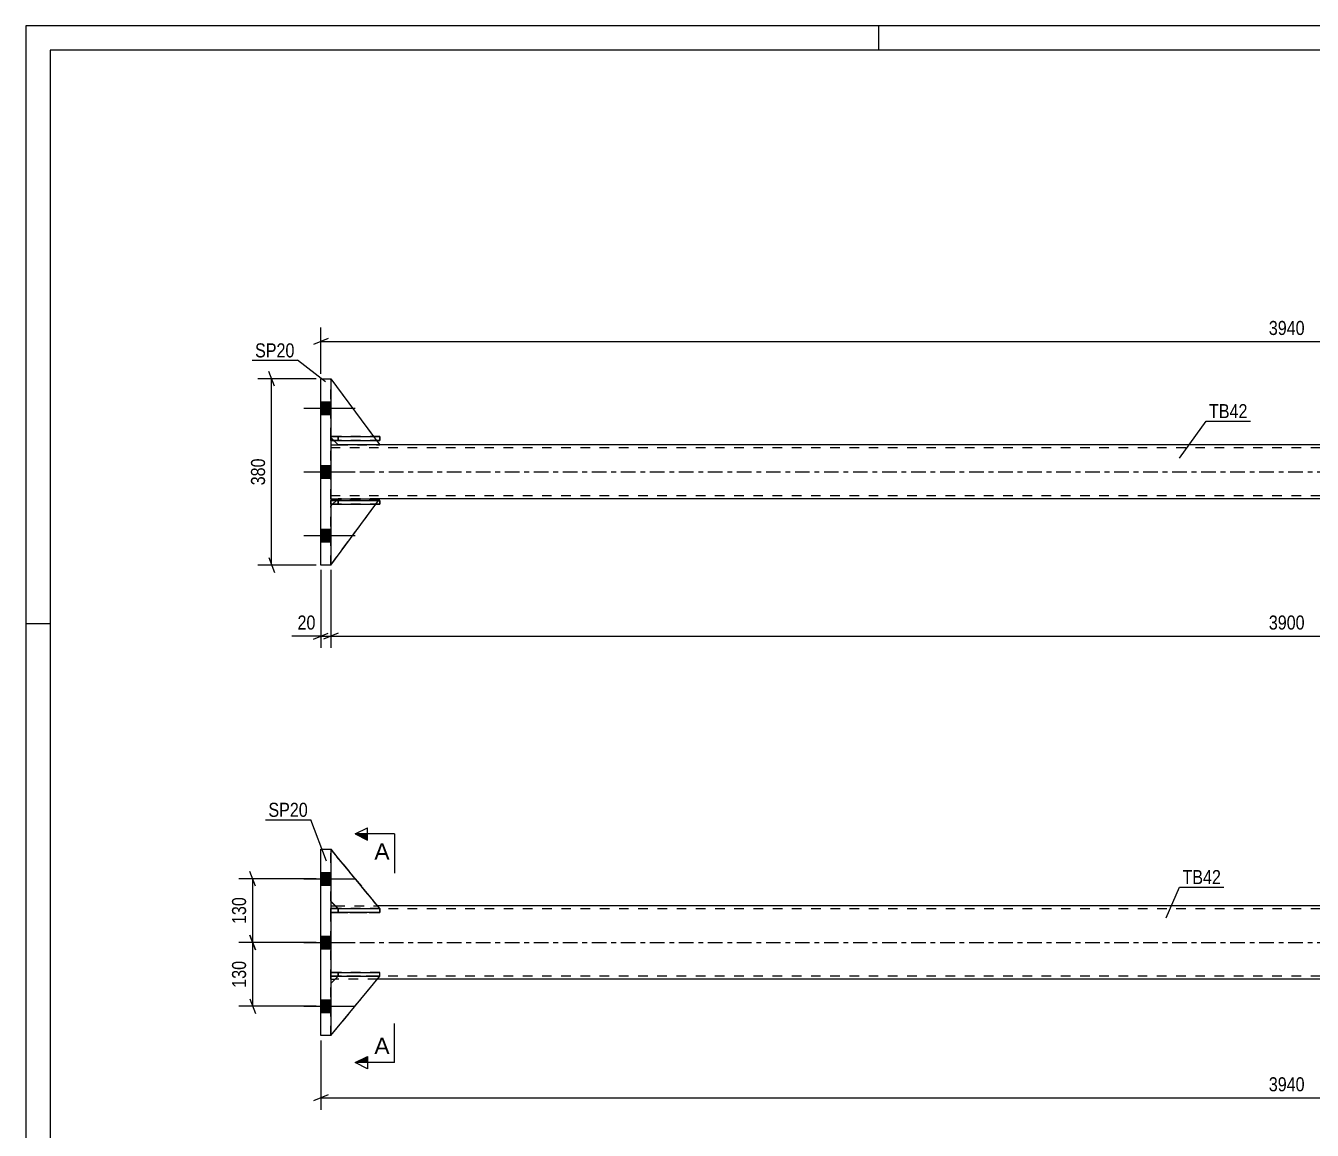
# Model space of a CAD drawing. Header units: millimetres. Extents: x 0 to 594, y 0 to 420.
# Drawn here: x 0 to 262.4, y 194.6 to 420 of the extents above; entities that cross this region are included whole.
import ezdxf

# ---------------------------------------------------------------- set-up
doc = ezdxf.new("R2010")
doc.units = ezdxf.units.MM
doc.linetypes.add('DXK_LINE_DOT2', pattern=[3.9198, 1.9599, -1.9599])
doc.linetypes.add('DXK_LINE_DOT3', pattern=[5.9187, 2.979, -0.9799, 0.9799, -0.9799])
doc.styles.add('Arial', font='ARIAL.TTF', dxfattribs={"height": 0.2})
doc.styles.add('Arial Narrow', font='ARIALN.TTF', dxfattribs={"height": 0.2})

# ---------------------------------------------------------------- blocks, each defined once
blk = doc.blocks.new('Unknown-580441404-1163')
at = {"color": 5, "linetype": 'Continuous'}
for p, q in [((594, 420), (0, 420)), ((0, 420), (0, 0)), ((174, 415), (174, 420)), ((589, 415), (5, 415)), ((5, 415), (5, 5)), ((5, 298), (0, 298))]:
    blk.add_line(p, q, dxfattribs=at)
blk = doc.blocks.new('Part-580441404-1795 - 1773')
at = {"color": 7, "linetype": 'DXK_LINE_DOT2'}
for p, q in [((62.22, 226.06), (62.22, 226.86)), ((63.72, 226.86), (62.22, 226.86)), ((72.22, 226.86), (62.22, 226.86)), ((62.22, 226.06), (72.22, 226.06)), ((72.22, 226.06), (62.22, 226.06)), ((63.72, 226.06), (63.72, 226.86)), ((63.72, 226.86), (72.22, 226.86)), ((72.22, 226.06), (72.22, 226.86))]:
    blk.add_line(p, q, dxfattribs=at)
blk = doc.blocks.new('Part-580441404-1792 - 1773')
at = {"color": 2, "linetype": 'Continuous'}
for p, q in [((62.22, 240.46), (63.13, 240.46)), ((442.7, 240.46), (71.73, 240.46)), ((62.22, 225.46), (63.11, 225.46)), ((442.71, 225.46), (71.72, 225.46))]:
    blk.add_line(p, q, dxfattribs=at)
at = {"color": 7, "linetype": 'DXK_LINE_DOT2'}
for p, q in [((62.22, 225.46), (62.22, 240.46)), ((62.22, 239.86), (452.21, 239.86)), ((63.13, 240.46), (71.73, 240.46)), ((452.21, 226.06), (62.22, 226.06)), ((71.72, 225.46), (63.11, 225.46))]:
    blk.add_line(p, q, dxfattribs=at)
at = {"color": 7, "linetype": 'DXK_LINE_DOT3'}
blk.add_line((62.22, 232.96), (452.21, 232.96), dxfattribs=at)
blk = doc.blocks.new('Part-580441404-1786 - 1773')
at = {"color": 2, "linetype": 'Continuous'}
for p, q in [((72.22, 239.87), (62.22, 251.96)), ((63.72, 239.87), (62.22, 241.37)), ((63.72, 239.87), (63.72, 239.87)), ((63.72, 239.87), (72.22, 239.87)), ((72.22, 239.87), (72.22, 239.87))]:
    blk.add_line(p, q, dxfattribs=at)
at = {"color": 7, "linetype": 'DXK_LINE_DOT2'}
for p, q in [((62.22, 241.37), (62.22, 251.96)), ((62.22, 251.96), (72.22, 239.87)), ((63.72, 239.87), (62.22, 241.37)), ((72.22, 239.87), (63.72, 239.87))]:
    blk.add_line(p, q, dxfattribs=at)
blk = doc.blocks.new('Part-580441404-1798 - 1773')
at = {"color": 7, "linetype": 'DXK_LINE_DOT2'}
for p, q in [((62.22, 239.86), (62.22, 239.06)), ((63.72, 239.86), (62.22, 239.86)), ((72.22, 239.86), (62.22, 239.86)), ((62.22, 239.06), (72.22, 239.06)), ((72.22, 239.06), (62.22, 239.06)), ((63.72, 239.06), (63.72, 239.86)), ((63.72, 239.86), (72.22, 239.86)), ((72.22, 239.86), (72.22, 239.06))]:
    blk.add_line(p, q, dxfattribs=at)
blk = doc.blocks.new('Part-580441404-1801 - 1773')
at = {"color": 2, "linetype": 'Continuous'}
for p, q in [((62.22, 226.86), (72.22, 226.86)), ((62.22, 226.86), (62.22, 226.86)), ((62.22, 226.86), (62.22, 226.06)), ((62.22, 226.06), (71.39, 226.06)), ((62.22, 226.06), (62.22, 226.06)), ((72.22, 226.06), (72.21, 226.06)), ((72.22, 226.06), (72.22, 226.86))]:
    blk.add_line(p, q, dxfattribs=at)
at = {"color": 7, "linetype": 'DXK_LINE_DOT2'}
for p, q in [((62.22, 226.06), (62.22, 226.86)), ((63.72, 226.86), (62.22, 226.86)), ((63.72, 226.06), (62.22, 226.06)), ((72.22, 226.86), (63.72, 226.86)), ((63.72, 226.86), (63.72, 226.06)), ((72.21, 226.06), (63.72, 226.06)), ((71.39, 226.06), (72.21, 226.06)), ((72.22, 226.06), (72.22, 226.06))]:
    blk.add_line(p, q, dxfattribs=at)
blk = doc.blocks.new('Part-580441404-1804 - 1773')
at = {"color": 7, "linetype": 'DXK_LINE_DOT2'}
for p, q in [((63.72, 226.07), (62.22, 224.57)), ((62.22, 213.96), (72.22, 226.07)), ((62.22, 224.57), (63.72, 226.07)), ((62.22, 213.96), (72.22, 226.07)), ((72.22, 226.07), (63.72, 226.07)), ((63.72, 226.07), (63.72, 226.07)), ((63.72, 226.07), (72.22, 226.07)), ((72.22, 226.07), (72.22, 226.07)), ((62.22, 224.57), (62.22, 213.96))]:
    blk.add_line(p, q, dxfattribs=at)
blk = doc.blocks.new('Part-580441404-1807 - 1773')
at = {"color": 2, "linetype": 'Continuous'}
for p, q in [((62.22, 213.96), (72.22, 226.07)), ((62.22, 224.57), (63.71, 226.06)), ((72.22, 226.07), (71.39, 226.07)), ((72.22, 226.07), (72.22, 226.07)), ((62.22, 213.96), (62.22, 213.96)), ((62.22, 213.96), (62.22, 213.96))]:
    blk.add_line(p, q, dxfattribs=at)
at = {"color": 7, "linetype": 'DXK_LINE_DOT2'}
for p, q in [((62.22, 224.57), (63.72, 226.07)), ((62.22, 213.96), (72.22, 226.07)), ((63.71, 226.06), (63.72, 226.07)), ((71.39, 226.07), (63.72, 226.07)), ((63.72, 226.07), (63.72, 226.07)), ((63.72, 226.07), (72.22, 226.07)), ((62.22, 213.96), (62.22, 224.57))]:
    blk.add_line(p, q, dxfattribs=at)
blk = doc.blocks.new('Part-580441404-1810 - 1773')
at = {"color": 7, "linetype": 'DXK_LINE_DOT2'}
for p, q in [((62.22, 241.37), (62.22, 251.96)), ((62.22, 251.96), (72.22, 239.87)), ((72.22, 239.87), (62.22, 251.96)), ((63.72, 239.87), (62.22, 241.37)), ((62.22, 241.37), (63.72, 239.87)), ((72.22, 239.87), (63.72, 239.87)), ((63.72, 239.87), (63.72, 239.87)), ((63.72, 239.87), (72.22, 239.87)), ((72.22, 239.87), (72.22, 239.87))]:
    blk.add_line(p, q, dxfattribs=at)
blk = doc.blocks.new('Bolt-580441404-1823 - 1773')
at = {"linetype": 'Continuous'}
for points in [[(60.22, 247.26), (60.22, 244.66), (62.22, 244.66), (62.22, 247.26)], [(60.22, 247.26), (60.22, 244.66), (62.22, 244.66), (62.22, 247.26)], [(60.22, 247.26), (60.22, 244.66), (62.22, 244.66), (62.22, 247.26)], [(60.22, 234.26), (60.22, 231.66), (62.22, 231.66), (62.22, 234.26)], [(60.22, 234.26), (60.22, 231.66), (62.22, 231.66), (62.22, 234.26)], [(60.22, 221.26), (60.22, 218.66), (62.22, 218.66), (62.22, 221.26)], [(60.22, 221.26), (60.22, 218.66), (62.22, 218.66), (62.22, 221.26)], [(60.22, 221.26), (60.22, 218.66), (62.22, 218.66), (62.22, 221.26)]]:
    blk.add_hatch(color=1, dxfattribs=at).paths.add_polyline_path(points)
at = {"color": 1, "linetype": 'Continuous'}
for p, q in [((60.22, 247.26), (62.22, 247.26)), ((60.22, 247.26), (62.22, 247.26)), ((60.22, 247.26), (62.22, 247.26)), ((56.72, 245.96), (67.22, 245.96)), ((56.72, 245.96), (67.22, 245.96)), ((56.72, 245.96), (67.22, 245.96)), ((60.22, 244.66), (62.22, 244.66)), ((60.22, 244.66), (62.22, 244.66)), ((60.22, 244.66), (62.22, 244.66)), ((60.22, 234.26), (62.22, 234.26)), ((60.22, 234.26), (62.22, 234.26)), ((56.72, 232.96), (67.22, 232.96)), ((56.72, 232.96), (67.22, 232.96)), ((60.22, 231.66), (62.22, 231.66)), ((60.22, 231.66), (62.22, 231.66)), ((60.22, 221.26), (62.22, 221.26)), ((60.22, 221.26), (62.22, 221.26)), ((60.22, 221.26), (62.22, 221.26)), ((56.72, 219.96), (67.22, 219.96)), ((56.72, 219.96), (67.22, 219.96)), ((56.72, 219.96), (67.22, 219.96)), ((60.22, 218.66), (62.22, 218.66)), ((60.22, 218.66), (62.22, 218.66)), ((60.22, 218.66), (62.22, 218.66))]:
    blk.add_line(p, q, dxfattribs=at)
blk = doc.blocks.new('Part-580441404-1830 - 1773')
at = {"color": 2, "linetype": 'Continuous'}
for p, q in [((62.22, 239.86), (72.22, 239.86)), ((62.22, 239.86), (62.22, 239.86)), ((62.22, 239.86), (62.22, 239.06)), ((72.22, 239.06), (62.22, 239.06)), ((62.22, 239.06), (62.22, 239.06)), ((72.22, 239.06), (72.22, 239.86))]:
    blk.add_line(p, q, dxfattribs=at)
at = {"color": 7, "linetype": 'DXK_LINE_DOT2'}
for p, q in [((62.22, 239.06), (62.22, 239.86)), ((63.72, 239.86), (62.22, 239.86)), ((63.72, 239.06), (62.22, 239.06)), ((72.22, 239.86), (63.72, 239.86)), ((63.72, 239.86), (63.72, 239.06)), ((63.72, 239.06), (72.22, 239.06))]:
    blk.add_line(p, q, dxfattribs=at)
blk = doc.blocks.new('Part-580441404-1835 - 1773')
at = {"color": 2, "linetype": 'Continuous'}
for p, q in [((60.22, 213.96), (60.22, 251.96)), ((60.22, 251.96), (62.22, 251.96)), ((62.22, 251.96), (62.22, 213.96)), ((62.22, 213.96), (60.22, 213.96))]:
    blk.add_line(p, q, dxfattribs=at)
blk = doc.blocks.new('Part-580441404-1646 - 1639')
at = {"color": 2, "linetype": 'Continuous'}
for p, q in [((62.22, 336.16), (62.22, 336.16)), ((62.22, 336.16), (72.22, 336.16)), ((62.22, 336.16), (62.22, 335.36)), ((72.22, 336.16), (72.22, 335.36)), ((62.22, 335.36), (72.22, 335.36))]:
    blk.add_line(p, q, dxfattribs=at)
at = {"color": 7, "linetype": 'DXK_LINE_DOT2'}
for p, q in [((63.72, 336.16), (62.22, 336.16)), ((62.22, 336.16), (62.22, 336.16)), ((72.22, 336.16), (63.72, 336.16)), ((63.72, 336.16), (63.72, 335.36)), ((62.22, 335.36), (63.72, 335.36)), ((62.22, 335.36), (62.22, 335.36)), ((63.72, 335.36), (72.22, 335.36))]:
    blk.add_line(p, q, dxfattribs=at)
blk = doc.blocks.new('Part-580441404-1647 - 1639')
at = {"color": 7, "linetype": 'DXK_LINE_DOT2'}
for p, q in [((62.22, 322.36), (62.22, 323.16)), ((62.22, 323.16), (63.72, 323.16)), ((71.99, 323.16), (62.22, 323.16)), ((63.72, 322.36), (63.72, 323.16)), ((63.72, 323.16), (72.22, 323.16)), ((72.22, 322.36), (72.22, 323.16)), ((63.72, 322.36), (62.22, 322.36)), ((62.22, 322.36), (62.22, 322.36)), ((62.22, 322.36), (72.22, 322.36)), ((72.22, 322.36), (63.72, 322.36))]:
    blk.add_line(p, q, dxfattribs=at)
blk = doc.blocks.new('Part-580441404-1648 - 1639')
at = {"color": 7, "linetype": 'DXK_LINE_DOT2'}
for p, q in [((62.22, 335.36), (62.22, 336.16)), ((62.22, 336.16), (63.72, 336.16)), ((62.22, 336.16), (72.22, 336.16)), ((63.72, 335.36), (63.72, 336.16)), ((63.72, 336.16), (72.22, 336.16)), ((72.22, 335.36), (72.22, 336.16)), ((63.72, 335.36), (62.22, 335.36)), ((62.22, 335.36), (62.22, 335.36)), ((62.22, 335.36), (72.22, 335.36)), ((72.22, 335.36), (63.72, 335.36))]:
    blk.add_line(p, q, dxfattribs=at)
blk = doc.blocks.new('Part-580441404-1649 - 1639')
at = {"color": 7, "linetype": 'DXK_LINE_DOT2'}
for p, q in [((62.22, 309.97), (72.22, 323.47)), ((63.72, 323.47), (62.22, 321.97)), ((63.72, 323.47), (62.22, 321.97)), ((72.22, 323.47), (63.72, 323.47)), ((63.72, 323.47), (63.72, 323.47)), ((72.22, 323.47), (63.72, 323.47)), ((62.22, 321.97), (62.22, 321.97)), ((62.22, 321.97), (62.22, 309.97))]:
    blk.add_line(p, q, dxfattribs=at)
blk = doc.blocks.new('Part-580441404-1650 - 1639')
at = {"color": 2, "linetype": 'Continuous'}
for p, q in [((62.22, 347.97), (70.97, 336.16)), ((62.84, 335.36), (63.72, 334.47)), ((72.22, 334.47), (63.72, 334.47)), ((71.56, 335.36), (72.22, 334.47))]:
    blk.add_line(p, q, dxfattribs=at)
at = {"color": 7, "linetype": 'DXK_LINE_DOT2'}
for p, q in [((62.22, 347.97), (62.22, 347.97)), ((62.22, 335.97), (62.22, 347.97)), ((62.22, 347.97), (62.22, 347.97)), ((62.84, 335.36), (62.22, 335.97)), ((70.97, 336.16), (71.56, 335.36))]:
    blk.add_line(p, q, dxfattribs=at)
blk = doc.blocks.new('Part-580441404-1651 - 1639')
at = {"color": 7, "linetype": 'DXK_LINE_DOT2'}
for p, q in [((62.22, 347.97), (72.22, 334.47)), ((62.22, 335.97), (62.22, 347.97)), ((63.72, 334.47), (62.22, 335.97)), ((72.22, 334.47), (63.72, 334.47))]:
    blk.add_line(p, q, dxfattribs=at)
blk = doc.blocks.new('Part-580441404-1656 - 1639')
at = {"color": 2, "linetype": 'Continuous'}
for p, q in [((62.22, 334.47), (63.72, 334.47)), ((442.21, 334.47), (72.22, 334.47)), ((62.22, 323.47), (63.72, 323.47)), ((442.21, 323.47), (72.22, 323.47))]:
    blk.add_line(p, q, dxfattribs=at)
at = {"color": 7, "linetype": 'DXK_LINE_DOT2'}
for p, q in [((62.22, 323.47), (62.22, 334.47)), ((452.21, 333.87), (62.22, 333.87)), ((63.72, 334.47), (72.22, 334.47)), ((452.21, 324.07), (62.22, 324.07)), ((72.22, 323.47), (63.72, 323.47))]:
    blk.add_line(p, q, dxfattribs=at)
at = {"color": 7, "linetype": 'DXK_LINE_DOT3'}
blk.add_line((62.22, 328.97), (452.21, 328.97), dxfattribs=at)
blk = doc.blocks.new('Part-580441404-1667 - 1639')
at = {"color": 2, "linetype": 'Continuous'}
for p, q in [((60.22, 347.97), (62.22, 347.97)), ((60.22, 309.97), (60.22, 347.97)), ((62.22, 347.97), (62.22, 309.97)), ((62.22, 309.97), (60.22, 309.97))]:
    blk.add_line(p, q, dxfattribs=at)
blk = doc.blocks.new('Part-580441404-1668 - 1639')
at = {"color": 7, "linetype": 'DXK_LINE_DOT2'}
for p, q in [((63.72, 323.47), (62.22, 321.97)), ((62.6, 322.36), (63.4, 323.16)), ((63.72, 323.47), (72.22, 323.47)), ((71.39, 322.36), (71.98, 323.16)), ((71.98, 323.16), (71.98, 323.16)), ((62.22, 321.97), (62.22, 321.97)), ((62.22, 309.97), (62.22, 321.97)), ((62.22, 309.97), (62.22, 309.97)), ((62.22, 309.97), (62.22, 309.97))]:
    blk.add_line(p, q, dxfattribs=at)
at = {"color": 2, "linetype": 'Continuous'}
for p, q in [((63.4, 323.16), (63.72, 323.47)), ((63.72, 323.47), (72.22, 323.47)), ((63.72, 323.47), (63.72, 323.47)), ((71.98, 323.16), (72.22, 323.47)), ((62.22, 309.97), (71.39, 322.36)), ((62.22, 321.97), (62.6, 322.36))]:
    blk.add_line(p, q, dxfattribs=at)
blk = doc.blocks.new('Bolt-580441404-1671 - 1639')
at = {"linetype": 'Continuous'}
for points in [[(62.22, 340.67), (62.22, 343.27), (60.22, 343.27), (60.22, 340.67)], [(62.22, 340.67), (62.22, 343.27), (60.22, 343.27), (60.22, 340.67)], [(62.22, 340.67), (62.22, 343.27), (60.22, 343.27), (60.22, 340.67)], [(62.22, 327.67), (62.22, 330.27), (60.22, 330.27), (60.22, 327.67)], [(62.22, 327.67), (62.22, 330.27), (60.22, 330.27), (60.22, 327.67)], [(62.22, 314.67), (62.22, 317.27), (60.22, 317.27), (60.22, 314.67)], [(62.22, 314.67), (62.22, 317.27), (60.22, 317.27), (60.22, 314.67)], [(62.22, 314.67), (62.22, 317.27), (60.22, 317.27), (60.22, 314.67)]]:
    blk.add_hatch(color=1, dxfattribs=at).paths.add_polyline_path(points)
at = {"color": 1, "linetype": 'Continuous'}
for p, q in [((56.72, 341.97), (67.22, 341.97)), ((56.72, 341.97), (67.22, 341.97)), ((56.72, 341.97), (67.22, 341.97)), ((60.22, 343.27), (62.22, 343.27)), ((60.22, 343.27), (62.22, 343.27)), ((60.22, 343.27), (62.22, 343.27)), ((60.22, 340.67), (62.22, 340.67)), ((60.22, 340.67), (62.22, 340.67)), ((60.22, 340.67), (62.22, 340.67)), ((56.72, 328.97), (67.22, 328.97)), ((56.72, 328.97), (67.22, 328.97)), ((60.22, 330.27), (62.22, 330.27)), ((60.22, 330.27), (62.22, 330.27)), ((60.22, 327.67), (62.22, 327.67)), ((60.22, 327.67), (62.22, 327.67)), ((56.72, 315.97), (67.22, 315.97)), ((56.72, 315.97), (67.22, 315.97)), ((56.72, 315.97), (67.22, 315.97)), ((60.22, 317.27), (62.22, 317.27)), ((60.22, 317.27), (62.22, 317.27)), ((60.22, 317.27), (62.22, 317.27)), ((60.22, 314.67), (62.22, 314.67)), ((60.22, 314.67), (62.22, 314.67)), ((60.22, 314.67), (62.22, 314.67))]:
    blk.add_line(p, q, dxfattribs=at)
blk = doc.blocks.new('Part-580441404-1680 - 1639')
at = {"color": 2, "linetype": 'Continuous'}
for p, q in [((62.22, 323.16), (62.22, 323.16)), ((62.22, 323.16), (72.22, 323.16)), ((62.22, 322.36), (62.22, 323.16)), ((72.22, 323.16), (72.22, 322.36)), ((62.22, 322.36), (72.22, 322.36))]:
    blk.add_line(p, q, dxfattribs=at)
at = {"color": 7, "linetype": 'DXK_LINE_DOT2'}
for p, q in [((63.72, 323.16), (62.22, 323.16)), ((62.22, 323.16), (62.22, 323.16)), ((72.22, 323.16), (63.72, 323.16)), ((63.72, 323.16), (63.72, 322.36)), ((62.22, 322.36), (62.22, 322.36)), ((62.22, 322.36), (63.72, 322.36)), ((62.22, 322.36), (62.22, 322.36)), ((63.72, 322.36), (72.22, 322.36))]:
    blk.add_line(p, q, dxfattribs=at)
blk = doc.blocks.new('StraightDimension-580441404-1843 - 1773')
at = {"color": 7, "linetype": 'Continuous'}
for p, q in [((60.22, 212.96), (60.22, 198.84)), ((61.72, 201.84), (58.72, 200.64)), ((60.22, 201.24), (454.21, 201.24))]:
    blk.add_line(p, q, dxfattribs=at)
at = {"color": 0}
blk.add_wipeout([(261.47, 201.99), (261.47, 206.19), (252.96, 206.19), (252.96, 201.99)], dxfattribs=at)
at = {"color": 3, "style": 'Arial Narrow'}
blk.add_text('3940', height=2.863, dxfattribs=at).set_placement((253.56, 202.59))
blk = doc.blocks.new('StraightDimension-580441404-1854 - 1773')
at = {"color": 7, "linetype": 'Continuous'}
for p, q in [((46.89, 231.46), (45.69, 234.46)), ((59.22, 232.96), (43.44, 232.96)), ((46.29, 219.96), (46.29, 232.96)), ((45.69, 221.46), (46.89, 218.46)), ((59.22, 219.96), (43.44, 219.96))]:
    blk.add_line(p, q, dxfattribs=at)
at = {"color": 0}
blk.add_wipeout([(45.54, 229.8), (41.34, 229.8), (41.34, 223.12), (45.54, 223.12)], dxfattribs=at)
at = {"color": 3, "style": 'Arial Narrow'}
blk.add_text('130', height=2.863, rotation=90.0002, dxfattribs=at).set_placement((44.94, 223.72))
blk = doc.blocks.new('StraightDimension-580441404-1867 - 1773')
at = {"color": 7, "linetype": 'Continuous'}
for p, q in [((46.89, 244.46), (45.69, 247.46)), ((59.22, 245.96), (43.44, 245.96)), ((46.29, 232.96), (46.29, 245.96)), ((45.69, 234.46), (46.89, 231.46)), ((59.22, 232.96), (43.44, 232.96))]:
    blk.add_line(p, q, dxfattribs=at)
at = {"color": 0}
blk.add_wipeout([(45.54, 242.8), (41.34, 242.8), (41.34, 236.12), (45.54, 236.12)], dxfattribs=at)
at = {"color": 3, "style": 'Arial Narrow'}
blk.add_text('130', height=2.863, rotation=90.0002, dxfattribs=at).set_placement((44.94, 236.72))
blk = doc.blocks.new('StraightDimension-580441404-1712 - 1639')
at = {"color": 7, "linetype": 'Continuous'}
for p, q in [((60.22, 308.97), (60.22, 293.05)), ((62.22, 308.97), (62.22, 293.05)), ((58.72, 294.85), (61.72, 296.05)), ((60.22, 295.45), (62.22, 295.45)), ((63.72, 296.05), (60.72, 294.85))]:
    blk.add_line(p, q, dxfattribs=at)
at = {"color": 0}
blk.add_wipeout([(59.69, 296.2), (59.69, 300.4), (54.84, 300.4), (54.84, 296.2)], dxfattribs=at)
at = {"color": 7, "linetype": 'Continuous'}
blk.add_line((60.22, 295.45), (54.31, 295.45), dxfattribs=at)
blk.add_line((60.22, 295.45), (54.31, 295.45), dxfattribs=at)
at = {"color": 3, "style": 'Arial Narrow'}
blk.add_text('20', height=2.863, dxfattribs=at).set_placement((55.44, 296.8))
blk = doc.blocks.new('StraightDimension-580441404-1732 - 1639')
at = {"color": 7, "linetype": 'Continuous'}
for p, q in [((62.22, 308.97), (62.22, 293.05)), ((63.72, 296.05), (60.72, 294.85)), ((62.22, 295.45), (452.21, 295.45))]:
    blk.add_line(p, q, dxfattribs=at)
at = {"color": 0}
blk.add_wipeout([(261.47, 296.2), (261.47, 300.4), (252.96, 300.4), (252.96, 296.2)], dxfattribs=at)
at = {"color": 3, "style": 'Arial Narrow'}
blk.add_text('3900', height=2.863, dxfattribs=at).set_placement((253.56, 296.8))
blk = doc.blocks.new('StraightDimension-580441404-1701 - 1639')
at = {"color": 7, "linetype": 'Continuous'}
for p, q in [((60.22, 348.97), (60.22, 358.4)), ((61.72, 356.15), (58.72, 354.95)), ((60.22, 355.55), (454.21, 355.55))]:
    blk.add_line(p, q, dxfattribs=at)
at = {"color": 0}
blk.add_wipeout([(261.47, 356.3), (261.47, 360.5), (252.96, 360.5), (252.96, 356.3)], dxfattribs=at)
at = {"color": 3, "style": 'Arial Narrow'}
blk.add_text('3940', height=2.863, dxfattribs=at).set_placement((253.56, 356.9))
blk = doc.blocks.new('StraightDimension-580441404-1690 - 1639')
at = {"color": 7, "linetype": 'Continuous'}
for p, q in [((50.76, 346.47), (49.56, 349.47)), ((59.22, 347.97), (47.31, 347.97)), ((50.16, 309.97), (50.16, 347.97)), ((59.22, 309.97), (47.31, 309.97)), ((49.56, 311.47), (50.76, 308.47))]:
    blk.add_line(p, q, dxfattribs=at)
at = {"color": 0}
blk.add_wipeout([(49.41, 332.32), (45.21, 332.32), (45.21, 325.63), (49.41, 325.63)], dxfattribs=at)
at = {"color": 3, "style": 'Arial Narrow'}
blk.add_text('380', height=2.863, rotation=90.0002, dxfattribs=at).set_placement((48.81, 326.23))
blk = doc.blocks.new('Mark-580441404-1788 - 1773')
at = {"color": 0}
blk.add_wipeout([(243.81, 244.86), (243.81, 247.86), (235.95, 247.86), (235.95, 244.86)], dxfattribs=at)
blk.add_wipeout([(243.81, 244.86), (243.81, 247.86), (235.95, 247.86), (235.95, 244.86)], dxfattribs=at)
at = {"color": 30, "linetype": 'Continuous'}
for p, q in [((232.63, 238), (235.35, 244.26)), ((235.35, 244.26), (244.41, 244.26))]:
    blk.add_line(p, q, dxfattribs=at)
at = {"color": 3, "style": 'Arial Narrow'}
blk.add_text('TB42', height=2.863, dxfattribs=at).set_placement((235.95, 244.86))
blk = doc.blocks.new('SectionMark-580441404-1958 - 1773')
at = {"linetype": 'Continuous'}
for points in [[(69.72, 255.1), (69.72, 253.85), (67.22, 255.1)], [(69.72, 209.69), (69.72, 208.44), (67.22, 208.44)]]:
    blk.add_hatch(color=6, dxfattribs=at).paths.add_polyline_path(points)
at = {"color": 6, "linetype": 'Continuous'}
for p, q in [((67.22, 255.1), (69.72, 256.35)), ((75.22, 255.1), (67.22, 255.1)), ((67.22, 255.1), (69.72, 253.85)), ((69.72, 253.85), (69.72, 256.35)), ((67.22, 208.44), (69.72, 209.69)), ((75.22, 208.44), (67.22, 208.44)), ((69.72, 207.19), (67.22, 208.44)), ((69.72, 209.69), (69.72, 207.19))]:
    blk.add_line(p, q, dxfattribs=at)
at = {"color": 0, "linetype": 'Continuous'}
for points in [[(74.22, 249.85), (74.22, 253.35), (71.11, 253.35), (71.11, 249.85)], [(74.22, 210.19), (74.22, 213.69), (71.11, 213.69), (71.11, 210.19)]]:
    blk.add_wipeout(points, dxfattribs=at)
at = {"color": 6, "linetype": 'Continuous'}
for p, q in [((75.22, 255.1), (75.22, 247.1)), ((75.22, 208.44), (75.22, 216.44))]:
    blk.add_line(p, q, dxfattribs=at)
at = {"color": 3, "linetype": 'Continuous', "style": 'Arial'}
for p in [(71.11, 249.85), (71.11, 210.19)]:
    blk.add_text('A', height=3.34, dxfattribs=at).set_placement(p)
blk = doc.blocks.new('Mark-580441404-1831 - 1773')
at = {"color": 0}
blk.add_wipeout([(57.54, 258.59), (57.54, 261.59), (49.5, 261.59), (49.5, 258.59)], dxfattribs=at)
blk.add_wipeout([(57.54, 258.59), (57.54, 261.59), (49.5, 261.59), (49.5, 258.59)], dxfattribs=at)
at = {"color": 30, "linetype": 'Continuous'}
for p in [(48.9, 257.99), (61.35, 249.51)]:
    blk.add_line(p, (58.14, 257.99), dxfattribs=at)
at = {"color": 3, "style": 'Arial Narrow'}
blk.add_text('SP20', height=2.863, dxfattribs=at).set_placement((49.5, 258.59))
blk = doc.blocks.new('Mark-580441404-1652 - 1639')
at = {"color": 0}
blk.add_wipeout([(249.21, 339.93), (249.21, 342.93), (241.36, 342.93), (241.36, 339.93)], dxfattribs=at)
blk.add_wipeout([(249.21, 339.93), (249.21, 342.93), (241.36, 342.93), (241.36, 339.93)], dxfattribs=at)
at = {"color": 30, "linetype": 'Continuous'}
for p, q in [((235.32, 331.76), (240.76, 339.33)), ((240.76, 339.33), (249.81, 339.33))]:
    blk.add_line(p, q, dxfattribs=at)
at = {"color": 3, "style": 'Arial Narrow'}
blk.add_text('TB42', height=2.863, dxfattribs=at).set_placement((241.36, 339.93))
blk = doc.blocks.new('Mark-580441404-1663 - 1639')
at = {"color": 0}
blk.add_wipeout([(54.81, 352.33), (54.81, 355.33), (46.78, 355.33), (46.78, 352.33)], dxfattribs=at)
blk.add_wipeout([(54.81, 352.33), (54.81, 355.33), (46.78, 355.33), (46.78, 352.33)], dxfattribs=at)
at = {"color": 30, "linetype": 'Continuous'}
for p in [(46.18, 351.73), (61.15, 347.31)]:
    blk.add_line(p, (55.41, 351.73), dxfattribs=at)
at = {"color": 3, "style": 'Arial Narrow'}
blk.add_text('SP20', height=2.863, dxfattribs=at).set_placement((46.78, 352.33))

msp = doc.modelspace()

# ---------------------------------------------------------------- block references
for name in ['Unknown-580441404-1163', 'Part-580441404-1667 - 1639', 'Part-580441404-1650 - 1639', 'Part-580441404-1651 - 1639', 'Bolt-580441404-1671 - 1639', 'Part-580441404-1646 - 1639', 'Part-580441404-1648 - 1639', 'Part-580441404-1656 - 1639', 'Part-580441404-1649 - 1639', 'Part-580441404-1668 - 1639', 'Part-580441404-1647 - 1639', 'Part-580441404-1680 - 1639', 'Part-580441404-1835 - 1773', 'Part-580441404-1786 - 1773', 'Part-580441404-1810 - 1773', 'Bolt-580441404-1823 - 1773', 'Part-580441404-1792 - 1773', 'Part-580441404-1798 - 1773', 'Part-580441404-1830 - 1773', 'Part-580441404-1795 - 1773', 'Part-580441404-1801 - 1773', 'Part-580441404-1804 - 1773', 'Part-580441404-1807 - 1773']:
    msp.add_blockref(name, (0, 0))

# ---------------------------------------------------------------- next in the draw order: block references
for name in ['StraightDimension-580441404-1701 - 1639', 'Mark-580441404-1652 - 1639', 'StraightDimension-580441404-1712 - 1639', 'Mark-580441404-1831 - 1773', 'Mark-580441404-1788 - 1773', 'StraightDimension-580441404-1854 - 1773', 'StraightDimension-580441404-1843 - 1773']:
    msp.add_blockref(name, (0, 0))

# ---------------------------------------------------------------- next in the draw order: block references
for name in ['StraightDimension-580441404-1690 - 1639', 'StraightDimension-580441404-1732 - 1639', 'SectionMark-580441404-1958 - 1773', 'StraightDimension-580441404-1867 - 1773']:
    msp.add_blockref(name, (0, 0))

# ---------------------------------------------------------------- next in the draw order: block references
msp.add_blockref('Mark-580441404-1663 - 1639', (0, 0))

doc.saveas('drawing.dxf')
